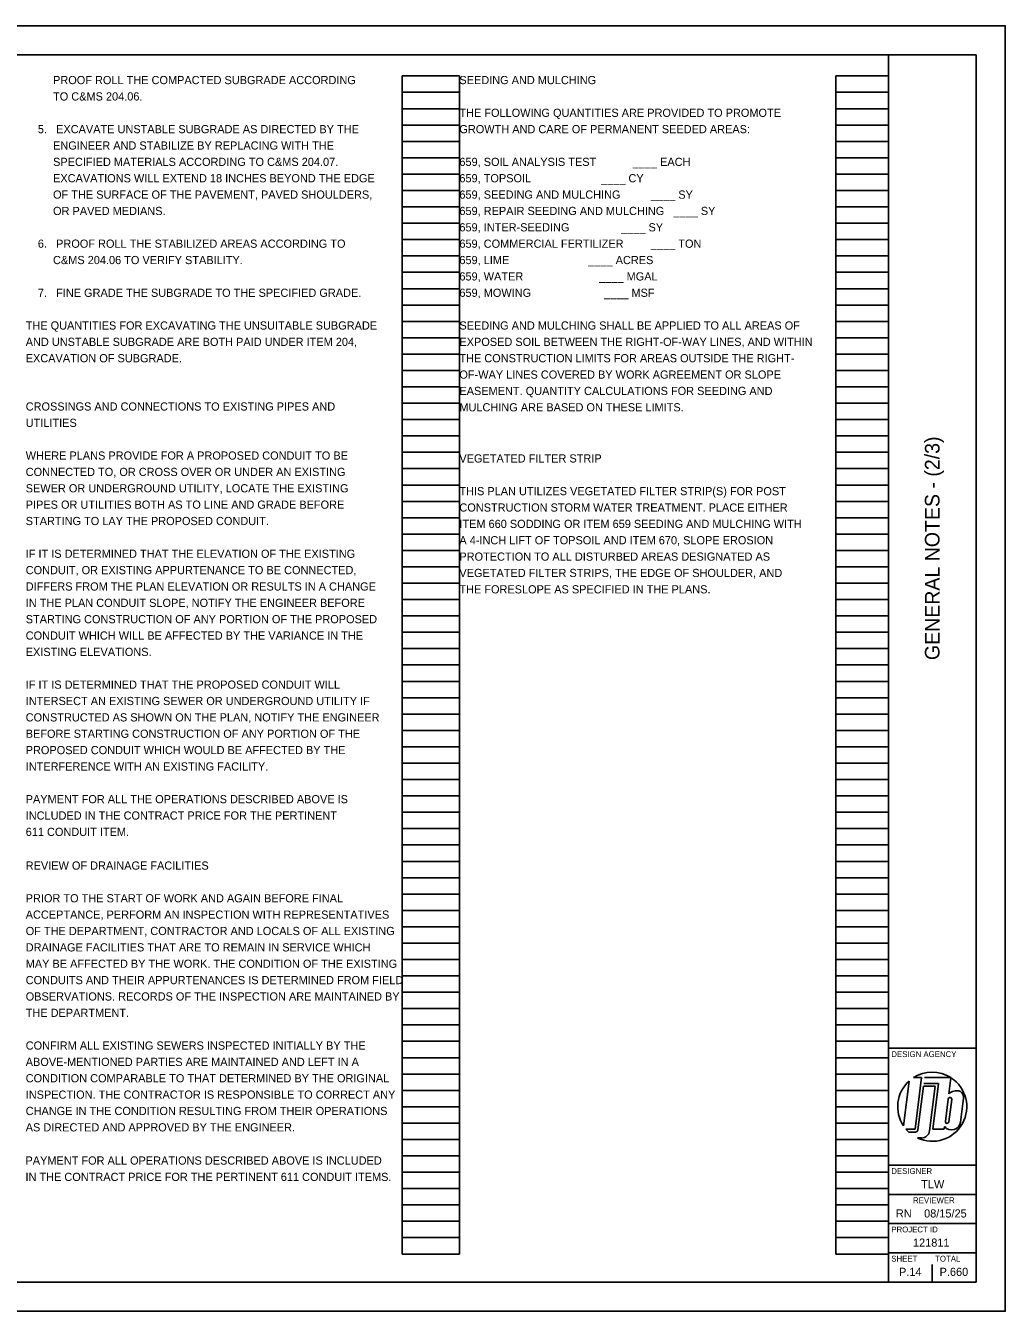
# Model space of a CAD drawing. Extents: x 0 to 34, y 0 to 22.
# Drawn here: x 17.24 to 34, y 0 to 22 of the extents above; entities that cross this region are included whole.
import ezdxf

# ---------------------------------------------------------------- set-up
doc = ezdxf.new("R2010")
doc.units = 0
for name, color, linetype in [('SH_Border', 7, 'Continuous'), ('SH_Cut_Line', 7, 'Continuous'), ('SH_Data', 7, 'Continuous'), ('SH_Text', 7, 'Continuous')]:
    doc.layers.add(name, color=color, linetype=linetype)

msp = doc.modelspace()

# ---------------------------------------------------------------- linework, layer by layer
at = {"layer": 'SH_Border'}
for p, q in [((32, 0.5), (32, 21.5)), ((32, 4.5), (33.5, 4.5)), ((32, 2.5), (33.5, 2.5)), ((32, 2), (33.5, 2)), ((32, 1.5), (33.5, 1.5)), ((32, 1), (33.5, 1))]:
    msp.add_line(p, q, dxfattribs=at)
msp.add_lwpolyline([(1.5, 21.5), (33.5, 21.5), (33.5, 0.5), (1.5, 0.5)], close=True, dxfattribs=at)
at = {"layer": 'SH_Cut_Line'}
msp.add_lwpolyline([(0, 0), (34, 0), (34, 22), (0, 22)], close=True, dxfattribs=at)
at = {"layer": 'SH_Data'}
for p, q in [((23.68, 0.98), (23.68, 21.14)), ((23.68, 21.14), (24.66, 21.14)), ((24.66, 0.98), (24.66, 21.14)), ((31.1, 0.98), (31.1, 21.14)), ((31.1, 21.14), (32, 21.14)), ((32, 0.98), (32, 21.14)), ((23.68, 20.86), (24.66, 20.86)), ((31.1, 20.86), (32, 20.86)), ((23.68, 20.58), (24.66, 20.58)), ((31.1, 20.58), (32, 20.58)), ((23.68, 20.3), (24.66, 20.3)), ((31.1, 20.3), (32, 20.3)), ((23.68, 20.02), (24.66, 20.02)), ((31.1, 20.02), (32, 20.02)), ((23.68, 19.74), (24.66, 19.74)), ((31.1, 19.74), (32, 19.74)), ((23.68, 19.46), (24.66, 19.46)), ((31.1, 19.46), (32, 19.46)), ((23.68, 19.18), (24.66, 19.18)), ((31.1, 19.18), (32, 19.18)), ((23.68, 18.9), (24.66, 18.9)), ((31.1, 18.9), (32, 18.9)), ((23.68, 18.62), (24.66, 18.62)), ((31.1, 18.62), (32, 18.62)), ((23.68, 18.34), (24.66, 18.34)), ((31.1, 18.34), (32, 18.34)), ((23.68, 18.06), (24.66, 18.06)), ((31.1, 18.06), (32, 18.06)), ((23.68, 17.78), (24.66, 17.78)), ((31.1, 17.78), (32, 17.78)), ((23.68, 17.5), (24.66, 17.5)), ((31.1, 17.5), (32, 17.5)), ((23.68, 17.22), (24.66, 17.22)), ((31.1, 17.22), (32, 17.22)), ((23.68, 16.94), (24.66, 16.94)), ((31.1, 16.94), (32, 16.94)), ((23.68, 16.66), (24.66, 16.66)), ((31.1, 16.66), (32, 16.66)), ((23.68, 16.38), (24.66, 16.38)), ((31.1, 16.38), (32, 16.38)), ((23.68, 16.1), (24.66, 16.1)), ((31.1, 16.1), (32, 16.1)), ((23.68, 15.82), (24.66, 15.82)), ((31.1, 15.82), (32, 15.82)), ((23.68, 15.54), (24.66, 15.54)), ((31.1, 15.54), (32, 15.54)), ((23.68, 15.26), (24.66, 15.26)), ((31.1, 15.26), (32, 15.26)), ((23.68, 14.98), (24.66, 14.98)), ((31.1, 14.98), (32, 14.98)), ((23.68, 14.7), (24.66, 14.7)), ((31.1, 14.7), (32, 14.7)), ((23.68, 14.42), (24.66, 14.42)), ((31.1, 14.42), (32, 14.42)), ((23.68, 14.14), (24.66, 14.14)), ((31.1, 14.14), (32, 14.14)), ((23.68, 13.86), (24.66, 13.86)), ((31.1, 13.86), (32, 13.86)), ((23.68, 13.58), (24.66, 13.58)), ((31.1, 13.58), (32, 13.58)), ((23.68, 13.3), (24.66, 13.3)), ((31.1, 13.3), (32, 13.3)), ((23.68, 13.02), (24.66, 13.02)), ((31.1, 13.02), (32, 13.02)), ((23.68, 12.74), (24.66, 12.74)), ((31.1, 12.74), (32, 12.74)), ((23.68, 12.46), (24.66, 12.46)), ((31.1, 12.46), (32, 12.46)), ((23.68, 12.18), (24.66, 12.18)), ((31.1, 12.18), (32, 12.18)), ((23.68, 11.9), (24.66, 11.9)), ((31.1, 11.9), (32, 11.9)), ((23.68, 11.62), (24.66, 11.62)), ((31.1, 11.62), (32, 11.62)), ((23.68, 11.34), (24.66, 11.34)), ((31.1, 11.34), (32, 11.34)), ((23.68, 11.06), (24.66, 11.06)), ((31.1, 11.06), (32, 11.06)), ((23.68, 10.78), (24.66, 10.78)), ((31.1, 10.78), (32, 10.78)), ((23.68, 10.5), (24.66, 10.5)), ((31.1, 10.5), (32, 10.5)), ((23.68, 10.22), (24.66, 10.22)), ((31.1, 10.22), (32, 10.22)), ((23.68, 9.94), (24.66, 9.94)), ((31.1, 9.94), (32, 9.94)), ((23.68, 9.66), (24.66, 9.66)), ((31.1, 9.66), (32, 9.66)), ((23.68, 9.38), (24.66, 9.38)), ((31.1, 9.38), (32, 9.38)), ((23.68, 9.1), (24.66, 9.1)), ((31.1, 9.1), (32, 9.1)), ((23.68, 8.82), (24.66, 8.82)), ((31.1, 8.82), (32, 8.82)), ((23.68, 8.54), (24.66, 8.54)), ((31.1, 8.54), (32, 8.54)), ((23.68, 8.26), (24.66, 8.26)), ((31.1, 8.26), (32, 8.26)), ((23.68, 7.98), (24.66, 7.98)), ((31.1, 7.98), (32, 7.98)), ((23.68, 7.7), (24.66, 7.7)), ((31.1, 7.7), (32, 7.7)), ((23.68, 7.42), (24.66, 7.42)), ((31.1, 7.42), (32, 7.42)), ((23.68, 7.14), (24.66, 7.14)), ((31.1, 7.14), (32, 7.14)), ((23.68, 6.86), (24.66, 6.86)), ((31.1, 6.86), (32, 6.86)), ((23.68, 6.58), (24.66, 6.58)), ((31.1, 6.58), (32, 6.58)), ((23.68, 6.3), (24.66, 6.3)), ((31.1, 6.3), (32, 6.3)), ((23.68, 6.02), (24.66, 6.02)), ((31.1, 6.02), (32, 6.02)), ((23.68, 5.74), (24.66, 5.74)), ((31.1, 5.74), (32, 5.74)), ((23.68, 5.46), (24.66, 5.46)), ((31.1, 5.46), (32, 5.46)), ((23.68, 5.18), (24.66, 5.18)), ((31.1, 5.18), (32, 5.18)), ((23.68, 4.9), (24.66, 4.9)), ((31.1, 4.9), (32, 4.9)), ((23.68, 4.62), (24.66, 4.62)), ((31.1, 4.62), (32, 4.62)), ((23.68, 4.34), (24.66, 4.34)), ((31.1, 4.34), (32, 4.34)), ((23.68, 4.06), (24.66, 4.06)), ((31.1, 4.06), (32, 4.06)), ((32.432, 3.998), (32.567, 3.998)), ((32.567, 3.998), (32.456, 3.118)), ((32.617, 4), (33.065, 4)), ((33.07, 3.996), (33.036, 3.72)), ((23.68, 3.78), (24.66, 3.78)), ((31.1, 3.78), (32, 3.78)), ((32.356, 3.94), (32.259, 3.171)), ((32.504, 3.104), (32.599, 3.855)), ((32.599, 3.855), (32.801, 3.855)), ((32.857, 3.896), (32.604, 3.896)), ((32.801, 3.855), (32.704, 3.089)), ((32.758, 3.118), (32.857, 3.896)), ((33.024, 3.631), (32.976, 3.25)), ((33.036, 3.243), (33.084, 3.624)), ((33.283, 3.648), (33.231, 3.237)), ((23.68, 3.5), (24.66, 3.5)), ((31.1, 3.5), (32, 3.5)), ((32.75, 3.5), (32.75, 3.5)), ((23.68, 3.22), (24.66, 3.22)), ((31.1, 3.22), (32, 3.22)), ((32.456, 3.118), (32.299, 3.118)), ((32.947, 3.118), (32.758, 3.118)), ((32.964, 3.161), (32.947, 3.118)), ((23.68, 2.94), (24.66, 2.94)), ((31.1, 2.94), (32, 2.94)), ((32.347, 3.068), (32.463, 3.068)), ((32.565, 2.966), (32.498, 2.966)), ((23.68, 2.66), (24.66, 2.66)), ((31.1, 2.66), (32, 2.66)), ((23.68, 2.38), (24.66, 2.38)), ((31.1, 2.38), (32, 2.38)), ((23.68, 2.1), (24.66, 2.1)), ((31.1, 2.1), (32, 2.1)), ((23.68, 1.82), (24.66, 1.82)), ((31.1, 1.82), (32, 1.82)), ((23.68, 1.54), (24.66, 1.54)), ((31.1, 1.54), (32, 1.54)), ((23.68, 1.26), (24.66, 1.26)), ((31.1, 1.26), (32, 1.26)), ((23.68, 0.98), (24.66, 0.98)), ((31.1, 0.98), (32, 0.98)), ((32.375, 0.675), (32.375, 0.675)), ((32.75, 0.5), (32.75, 0.8))]:
    msp.add_line(p, q, dxfattribs=at)
for centre, radius, start, end in [((32.75, 3.5), 0.591, 57.726, 122.5688), ((32.75, 3.5), 0.591, 244.7646, 57.1575), ((32.75, 3.5), 0.591, 131.8253, 213.7822), ((33.17, 3.586), 0.19, 105.9444, 135.0487), ((33.164, 3.6), 0.175, 66.6782, 105.4185), ((33.177, 3.669), 0.108, 349.2072, 58.7163), ((33.054, 3.628), 0.0301, 352.3298, 173.2777), ((32.75, 3.5), 0.591, 220.2786, 227.0158), ((32.463, 3.109), 0.0417, 270, 352.8038), ((32.565, 3.106), 0.141, 270, 352.8038), ((33.082, 3.255), 0.151, 218.6264, 353.0883), ((33.006, 3.246), 0.0301, 172.3335, 353.274)]:
    msp.add_arc(centre, radius, start, end, dxfattribs=at)

# ---------------------------------------------------------------- texts
msp.add_text('GENERAL NOTES - (2/3)', height=0.25, rotation=90, dxfattribs=at).set_placement((32.875, 11.144))
for s, height, p in [('DESIGN AGENCY', 0.1, (32.05, 4.35)), ('DESIGNER', 0.1, (32.05, 2.35)), ('TLW', 0.14, (32.561, 2.105)), ('REVIEWER', 0.1, (32.422, 1.85)), ('RN', 0.14, (32.128, 1.605)), ('08/15/25', 0.14, (32.611, 1.605)), ('PROJECT ID', 0.1, (32.05, 1.35)), ('121811', 0.14, (32.421, 1.105)), ('SHEET', 0.1, (32.05, 0.85)), ('TOTAL', 0.1, (32.8, 0.85)), ('P.14', 0.14, (32.182, 0.605)), ('P.660', 0.14, (32.876, 0.605))]:
    msp.add_text(s, height=height, dxfattribs=at).set_placement(p)
at = {"layer": 'SH_Text'}
for s, p in [('         PROOF ROLL THE COMPACTED SUBGRADE ACCORDING', (17.24, 21)), ('SEEDING AND MULCHING', (24.66, 21)), ('         TO C&MS 204.06.', (17.24, 20.72)), ('THE FOLLOWING QUANTITIES ARE PROVIDED TO PROMOTE', (24.66, 20.44)), ('    5.   EXCAVATE UNSTABLE SUBGRADE AS DIRECTED BY THE', (17.24, 20.16)), ('GROWTH AND CARE OF PERMANENT SEEDED AREAS:', (24.66, 20.16)), ('         ENGINEER AND STABILIZE BY REPLACING WITH THE', (17.24, 19.88)), ('         SPECIFIED MATERIALS ACCORDING TO C&MS 204.07.', (17.24, 19.6)), ('659, SOIL ANALYSIS TEST            ____ EACH', (24.66, 19.6)), ('         EXCAVATIONS WILL EXTEND 18 INCHES BEYOND THE EDGE', (17.24, 19.32)), ('659, TOPSOIL                       ____ CY', (24.66, 19.32)), ('         OF THE SURFACE OF THE PAVEMENT, PAVED SHOULDERS,', (17.24, 19.04)), ('659, SEEDING AND MULCHING          ____ SY', (24.66, 19.04)), ('         OR PAVED MEDIANS.', (17.24, 18.76)), ('659, REPAIR SEEDING AND MULCHING   ____ SY', (24.66, 18.76)), ('659, INTER-SEEDING                 ____ SY', (24.66, 18.48)), ('    6.   PROOF ROLL THE STABILIZED AREAS ACCORDING TO', (17.24, 18.2)), ('659, COMMERCIAL FERTILIZER         ____ TON', (24.66, 18.2)), ('         C&MS 204.06 TO VERIFY STABILITY.', (17.24, 17.92)), ('659, LIME                          ____ ACRES', (24.66, 17.92)), ('659, WATER                         ____ MGAL', (24.66, 17.64)), ('    7.   FINE GRADE THE SUBGRADE TO THE SPECIFIED GRADE.', (17.24, 17.36)), ('659, MOWING                        ____ MSF', (24.66, 17.36)), ('THE QUANTITIES FOR EXCAVATING THE UNSUITABLE SUBGRADE', (17.24, 16.8)), ('SEEDING AND MULCHING SHALL BE APPLIED TO ALL AREAS OF', (24.66, 16.8)), ('AND UNSTABLE SUBGRADE ARE BOTH PAID UNDER ITEM 204,', (17.24, 16.52)), ('EXPOSED SOIL BETWEEN THE RIGHT-OF-WAY LINES, AND WITHIN', (24.66, 16.52)), ('EXCAVATION OF SUBGRADE.', (17.24, 16.24)), ('THE CONSTRUCTION LIMITS FOR AREAS OUTSIDE THE RIGHT-', (24.66, 16.24)), ('OF-WAY LINES COVERED BY WORK AGREEMENT OR SLOPE', (24.66, 15.96)), ('EASEMENT. QUANTITY CALCULATIONS FOR SEEDING AND', (24.66, 15.68)), ('CROSSINGS AND CONNECTIONS TO EXISTING PIPES AND', (17.24, 15.414)), ('MULCHING ARE BASED ON THESE LIMITS.', (24.66, 15.4)), ('UTILITIES', (17.24, 15.134)), ('WHERE PLANS PROVIDE FOR A PROPOSED CONDUIT TO BE', (17.24, 14.574)), ('VEGETATED FILTER STRIP', (24.66, 14.525)), ('CONNECTED TO, OR CROSS OVER OR UNDER AN EXISTING', (17.24, 14.294)), ('SEWER OR UNDERGROUND UTILITY, LOCATE THE EXISTING', (17.24, 14.014)), ('THIS PLAN UTILIZES VEGETATED FILTER STRIP(S) FOR POST', (24.66, 13.965)), ('PIPES OR UTILITIES BOTH AS TO LINE AND GRADE BEFORE', (17.24, 13.734)), ('CONSTRUCTION STORM WATER TREATMENT. PLACE EITHER', (24.66, 13.685)), ('STARTING TO LAY THE PROPOSED CONDUIT.', (17.24, 13.454)), ('ITEM 660 SODDING OR ITEM 659 SEEDING AND MULCHING WITH', (24.66, 13.405)), ('A 4-INCH LIFT OF TOPSOIL AND ITEM 670, SLOPE EROSION', (24.66, 13.125)), ('IF IT IS DETERMINED THAT THE ELEVATION OF THE EXISTING', (17.24, 12.894)), ('PROTECTION TO ALL DISTURBED AREAS DESIGNATED AS', (24.66, 12.845)), ('CONDUIT, OR EXISTING APPURTENANCE TO BE CONNECTED,', (17.24, 12.614)), ('VEGETATED FILTER STRIPS, THE EDGE OF SHOULDER, AND', (24.66, 12.565)), ('DIFFERS FROM THE PLAN ELEVATION OR RESULTS IN A CHANGE', (17.24, 12.334)), ('THE FORESLOPE AS SPECIFIED IN THE PLANS.', (24.66, 12.285)), ('IN THE PLAN CONDUIT SLOPE, NOTIFY THE ENGINEER BEFORE', (17.24, 12.054)), ('STARTING CONSTRUCTION OF ANY PORTION OF THE PROPOSED', (17.24, 11.774)), ('CONDUIT WHICH WILL BE AFFECTED BY THE VARIANCE IN THE', (17.24, 11.494)), ('EXISTING ELEVATIONS.', (17.24, 11.214)), ('IF IT IS DETERMINED THAT THE PROPOSED CONDUIT WILL', (17.24, 10.654)), ('INTERSECT AN EXISTING SEWER OR UNDERGROUND UTILITY IF', (17.24, 10.374)), ('CONSTRUCTED AS SHOWN ON THE PLAN, NOTIFY THE ENGINEER', (17.24, 10.094)), ('BEFORE STARTING CONSTRUCTION OF ANY PORTION OF THE', (17.24, 9.814)), ('PROPOSED CONDUIT WHICH WOULD BE AFFECTED BY THE', (17.24, 9.534)), ('INTERFERENCE WITH AN EXISTING FACILITY.', (17.24, 9.254)), ('PAYMENT FOR ALL THE OPERATIONS DESCRIBED ABOVE IS', (17.24, 8.694)), ('INCLUDED IN THE CONTRACT PRICE FOR THE PERTINENT', (17.24, 8.414)), ('611 CONDUIT ITEM.', (17.24, 8.134)), ('REVIEW OF DRAINAGE FACILITIES', (17.24, 7.558)), ('PRIOR TO THE START OF WORK AND AGAIN BEFORE FINAL', (17.24, 6.998)), ('ACCEPTANCE, PERFORM AN INSPECTION WITH REPRESENTATIVES', (17.24, 6.718)), ('OF THE DEPARTMENT, CONTRACTOR AND LOCALS OF ALL EXISTING', (17.24, 6.438)), ('DRAINAGE FACILITIES THAT ARE TO REMAIN IN SERVICE WHICH', (17.24, 6.158)), ('MAY BE AFFECTED BY THE WORK. THE CONDITION OF THE EXISTING', (17.24, 5.878)), ('CONDUITS AND THEIR APPURTENANCES IS DETERMINED FROM FIELD', (17.24, 5.598)), ('OBSERVATIONS. RECORDS OF THE INSPECTION ARE MAINTAINED BY', (17.24, 5.318)), ('THE DEPARTMENT.', (17.24, 5.038)), ('CONFIRM ALL EXISTING SEWERS INSPECTED INITIALLY BY THE', (17.24, 4.478)), ('ABOVE-MENTIONED PARTIES ARE MAINTAINED AND LEFT IN A', (17.24, 4.198)), ('CONDITION COMPARABLE TO THAT DETERMINED BY THE ORIGINAL', (17.24, 3.918)), ('INSPECTION. THE CONTRACTOR IS RESPONSIBLE TO CORRECT ANY', (17.24, 3.638)), ('CHANGE IN THE CONDITION RESULTING FROM THEIR OPERATIONS', (17.24, 3.358)), ('AS DIRECTED AND APPROVED BY THE ENGINEER.', (17.24, 3.078)), ('PAYMENT FOR ALL OPERATIONS DESCRIBED ABOVE IS INCLUDED', (17.236, 2.51)), ('IN THE CONTRACT PRICE FOR THE PERTINENT 611 CONDUIT ITEMS.', (17.236, 2.23))]:
    msp.add_text(s, height=0.14, dxfattribs=at).set_placement(p)

doc.saveas('drawing.dxf')
